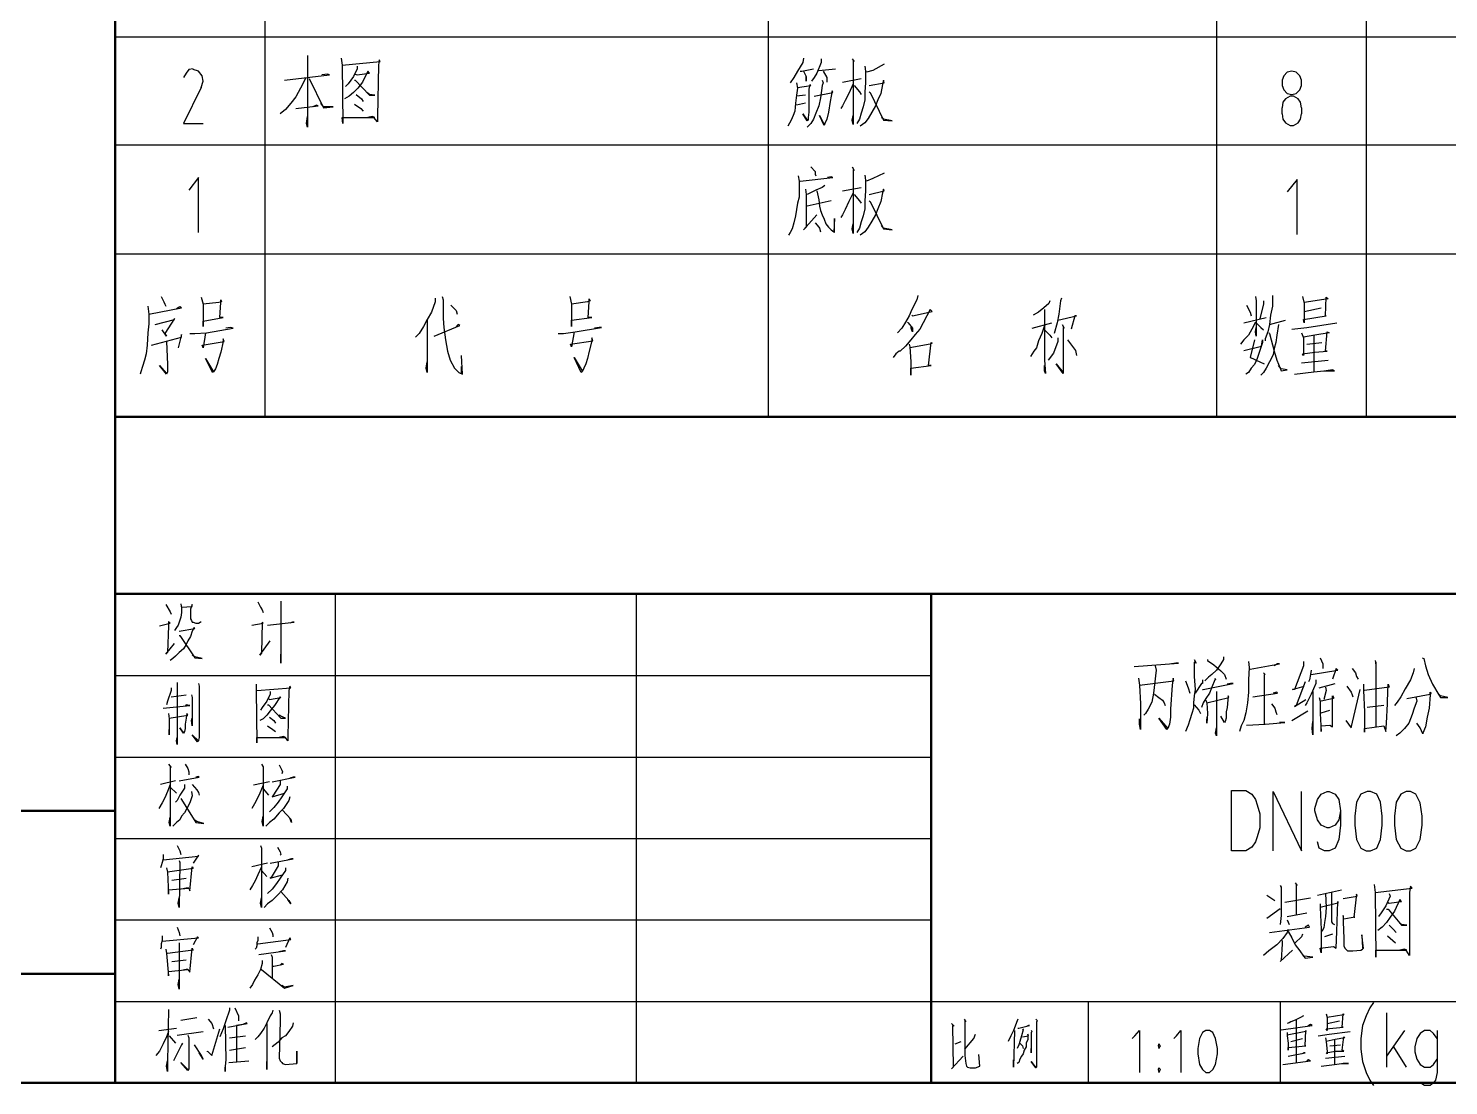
# Model space of a CAD drawing. Header units: millimetres. Extents: x -892 to 4698, y -3687 to 4524.
# Drawn here: x 2834 to 3879, y -3687 to -2909 of the extents above; entities that cross this region are included whole.
import ezdxf

# ---------------------------------------------------------------- set-up
doc = ezdxf.new("R2010")
doc.units = ezdxf.units.MM
doc.layers.add('1', color=7, linetype='Continuous')

msp = doc.modelspace()

# ---------------------------------------------------------------- linework, layer by layer
at = {"layer": '1', "color": 0, "lineweight": 50}
for points in [[(-891.6, -3685.1), (-891.6, 4523.8), (4698, 4523.8), (4698, -3685.1), (-891.6, -3685.1)], [(2898, -2835.3), (2898, -2915.4)], [(2898, -2915.4), (2898, -2994.9)], [(2898, -2994.9), (2898, -3075.1)], [(2898, -3195), (2898, -3075.1)], [(4698, -3195), (2898, -3195), (2898, -3685.1), (4698, -3685.1), (4698, -3195)], [(2898, -3325.3), (4698, -3325.3)], [(3498.3, -3325.3), (3498.3, -3685.1)], [(1098, -3685.1), (1098, -3485), (2898, -3485)], [(1098, -3604.9), (2898, -3604.9)]]:
    msp.add_lwpolyline(points, dxfattribs=at)
at = {"layer": '1', "color": 0, "lineweight": 25}
for points in [[(3008.2, -2835.3), (3008.2, -2915.4)], [(3378.3, -2835.3), (3378.3, -2915.4)], [(3708.1, -2835.3), (3708.1, -2915.4)], [(3818.2, -2835.3), (3818.2, -2915.4)], [(2898, -2915.4), (4698, -2915.4)], [(2898, -2915.4), (4698, -2915.4)], [(3008.2, -2915.4), (3008.2, -2994.9)], [(3378.3, -2915.4), (3378.3, -2994.9)], [(3708.1, -2915.4), (3708.1, -2994.9)], [(3818.2, -2915.4), (3818.2, -2994.9)], [(3039.5, -2929.1), (3039.5, -2963.6), (3039.5, -2981.9), (3038.8, -2979.3), (3039.5, -2974.1)], [(3064.2, -2931.1), (3064.9, -2936.3), (3065.5, -2979.3), (3064.9, -2974.7), (3089, -2974.7), (3087, -2974.1), (3083.8, -2974.7)], [(3064.9, -2936.3), (3092.9, -2933.7), (3092.2, -2932.4), (3091.6, -2936.3), (3090.9, -2974.1), (3090.9, -2978), (3088.3, -2974.7)], [(3404.4, -2931.1), (3403.8, -2934.3), (3399.8, -2940.8), (3397.2, -2945.4), (3394.6, -2949.3)], [(3417.4, -2931.7), (3417.4, -2934.3), (3414.2, -2942.1), (3412.2, -2945.4), (3410.3, -2948)], [(3440.2, -2931.7), (3441.6, -2933.7), (3440.9, -2933), (3440.9, -2979.9), (3440.2, -2976.7), (3440.9, -2973.4)], [(2955.4, -2938.9), (2952.1, -2939.5), (2950.2, -2942.1), (2948.2, -2945.4)], [(2961.2, -2952.6), (2962.6, -2948), (2961.9, -2944.1), (2959.3, -2940.8), (2955.4, -2939.5)], [(3022.5, -2947.4), (3055.7, -2943.4), (3054.4, -2942.8), (3049.9, -2943.4)], [(3074.6, -2942.8), (3075.9, -2943.4), (3085.1, -2942.1), (3083.8, -2940.8), (3079.9, -2948.7), (3076.6, -2953.2), (3073.3, -2956.5), (3070.1, -2959.1), (3066.8, -2961)], [(3075.9, -2936.9), (3075.9, -2938.9), (3073.3, -2944.7), (3069.4, -2950), (3067.5, -2951.9)], [(3401.8, -2940.8), (3403.1, -2940.8), (3411.6, -2938.9)], [(3404.4, -2940.8), (3406.4, -2944.7), (3406.4, -2948), (3406.4, -2944.7)], [(3415.5, -2940.2), (3427.9, -2938.9)], [(3418.7, -2940.8), (3421.4, -2945.4), (3421.4, -2946.7), (3421.4, -2948.7)], [(3449.4, -2936.9), (3450, -2940.8), (3450, -2949.3), (3449.4, -2955.8), (3449.4, -2961.7), (3448.1, -2966.9), (3446.8, -2971.5), (3445.5, -2976), (3443.5, -2979.3)], [(3463.7, -2935.6), (3455.2, -2940.2), (3450.7, -2941.5)], [(3763.5, -2940.8), (3760.2, -2941.5), (3757.6, -2944.1), (3756.3, -2947.4), (3756.3, -2951.3), (3757.6, -2954.5), (3760.2, -2957.1), (3763.5, -2957.8), (3766.8, -2957.1), (3769.4, -2954.5), (3770.7, -2951.3), (3770.7, -2947.4), (3769.4, -2944.1), (3766.8, -2941.5), (3763.5, -2940.8)], [(2961.2, -2952.6), (2948.2, -2979.3), (2962.6, -2979.3)], [(3038.1, -2946.1), (3034.2, -2953.2), (3031, -2959.7), (3027.1, -2964.3), (3023.2, -2968.9), (3019.3, -2972.1)], [(3040.8, -2946.1), (3051.2, -2967.6), (3058.4, -2966.9), (3051.2, -2966.9), (3049.2, -2964.3)], [(3074, -2947.4), (3074.6, -2947.4), (3085.1, -2958.4), (3089, -2958.4), (3085.1, -2957.8), (3083.1, -2956.5)], [(3399.2, -2949.3), (3399.8, -2953.2), (3399.2, -2958.4), (3398.5, -2964.3), (3397.9, -2970.2), (3396.6, -2973.4), (3395.3, -2976.7), (3392.7, -2981.2)], [(3399.8, -2952.6), (3409.6, -2951.3), (3409, -2950.6), (3408.3, -2953.9), (3408.3, -2970.8), (3407.7, -2974.7), (3407.7, -2976.7), (3407, -2977.3), (3403.8, -2972.1), (3407, -2976.7), (3403.8, -2972.1)], [(3418.1, -2947.4), (3418.7, -2949.3), (3418.1, -2951.3), (3416.8, -2960.4), (3415.5, -2966.3), (3413.5, -2971.5), (3411.6, -2976), (3409.6, -2979.3), (3407, -2981.9)], [(3412.2, -2959.1), (3425.9, -2956.5), (3425.3, -2955.2), (3424, -2963), (3422.7, -2970.8), (3421.4, -2976), (3420, -2979.3), (3419.4, -2980.6), (3416.1, -2973.4), (3419.4, -2979.9)], [(3440.9, -2950), (3437.6, -2957.1), (3435, -2962.3), (3433.1, -2966.3), (3431.8, -2968.2)], [(3433.1, -2948.7), (3446.8, -2946.1)], [(3441.6, -2951.3), (3445.5, -2955.8), (3446.8, -2957.8)], [(3452.6, -2951.3), (3463.7, -2949.3), (3463.1, -2947.4), (3462.4, -2950.6), (3461.1, -2957.1), (3459.1, -2961.7), (3457.2, -2966.3), (3454.6, -2970.8), (3452, -2975.4), (3449.4, -2978.6), (3446.1, -2981.2)], [(3452.6, -2955.8), (3453.3, -2956.5), (3463.1, -2976.7), (3469.6, -2977.3), (3463.1, -2976), (3461.8, -2974.7)], [(3031, -2968.2), (3047.3, -2966.3), (3046, -2965.6), (3043.4, -2966.9)], [(3074, -2965), (3078.6, -2968.2), (3080.5, -2970.2)], [(3075.3, -2957.8), (3079.2, -2961), (3080.5, -2963)], [(3405.7, -2958.4), (3399.2, -2959.1)], [(3405.7, -2964.3), (3399.2, -2965.6)], [(3770.7, -2967.6), (3770, -2963.6), (3768.1, -2961), (3764.8, -2959.1), (3762.2, -2959.1), (3758.9, -2961), (3757, -2963.6), (3756.3, -2967.6)], [(3756.3, -2972.1), (3756.3, -2967.6)], [(3756.3, -2972.1), (3757, -2976), (3758.9, -2978.6), (3762.2, -2980.6), (3764.8, -2980.6), (3768.1, -2978.6), (3770, -2976), (3770.7, -2972.1)], [(3770.7, -2967.6), (3770.7, -2972.1)], [(2898, -2994.9), (4698, -2994.9)], [(2898, -2994.9), (4698, -2994.9)], [(3008.2, -2994.9), (3008.2, -3075.1)], [(3378.3, -2994.9), (3378.3, -3075.1)], [(3708.1, -2994.9), (3708.1, -3075.1)], [(3818.2, -2994.9), (3818.2, -3075.1)], [(2959.3, -3059.4), (2959.3, -3019), (2952.1, -3028.2)], [(3400.5, -3017.7), (3401.1, -3021.6), (3401.1, -3027.5), (3401.1, -3033.4), (3399.8, -3037.9), (3399.2, -3042.5), (3398.5, -3047.1), (3397.2, -3052.3), (3395.9, -3056.8), (3394.6, -3059.4), (3393.3, -3061.4)], [(3401.8, -3021.6), (3425.9, -3019), (3424.6, -3018.4), (3422, -3019)], [(3409.6, -3011.2), (3412.9, -3014.5), (3412.9, -3016.4), (3413.5, -3017.7)], [(3440.2, -3011.2), (3441.6, -3013.8), (3440.9, -3013.2), (3440.9, -3060.1), (3440.2, -3056.8), (3440.9, -3052.9)], [(3449.4, -3017.1), (3450, -3021), (3450, -3028.8), (3449.4, -3036), (3449.4, -3041.9), (3448.1, -3047.1), (3446.8, -3051.6), (3445.5, -3056.2), (3443.5, -3059.4)], [(3463.7, -3015.8), (3455.2, -3019.7), (3450.7, -3021.6)], [(3405.7, -3027.5), (3406.4, -3031.4), (3406.4, -3032.1), (3406.4, -3055.5), (3404.4, -3057.5), (3414.2, -3046.4)], [(3420, -3024.9), (3418.1, -3026.2), (3413.5, -3028.2), (3407, -3031.4)], [(3414.2, -3028.8), (3415.5, -3035.3), (3416.1, -3039.9), (3416.8, -3043.2), (3418.1, -3046.4), (3419.4, -3049.7), (3420.7, -3052.9), (3422.7, -3055.5), (3424.6, -3057.5), (3426.6, -3058.8), (3427.2, -3059.4), (3427.2, -3049), (3426.6, -3058.8)], [(3433.1, -3028.8), (3446.8, -3026.2)], [(3452.6, -3031.4), (3463.7, -3028.8), (3463.1, -3027.5), (3462.4, -3030.1), (3461.1, -3036.6), (3459.1, -3041.9), (3457.2, -3046.4), (3454.6, -3051), (3452, -3055.5), (3449.4, -3058.8), (3446.1, -3061.4)], [(3767.4, -3060.8), (3767.4, -3020.3), (3760.2, -3029.5)], [(3424.6, -3036), (3407, -3039.9)], [(3440.9, -3030.1), (3437.6, -3036.6), (3435, -3042.5), (3433.1, -3046.4), (3431.8, -3048.4)], [(3441.6, -3031.4), (3445.5, -3036), (3446.8, -3037.9)], [(3452.6, -3036), (3453.3, -3036.6), (3463.1, -3056.8), (3469.6, -3057.5), (3463.1, -3056.2), (3461.8, -3054.2)], [(3412.9, -3052.3), (3415.5, -3055.5), (3416.1, -3056.2), (3416.8, -3058.8)], [(2898, -3075.1), (4698, -3075.1)], [(3008.2, -3075.1), (3008.2, -3195)], [(3378.3, -3075.1), (3378.3, -3195)], [(3708.1, -3075.1), (3708.1, -3195)], [(3818.2, -3075.1), (3818.2, -3195)], [(2931.9, -3106.4), (2933.9, -3110.3), (2934.5, -3112.2), (2935.2, -3113.5)], [(2961.2, -3107), (2962.6, -3112.2), (2962.6, -3128.5), (2962.6, -3124.6), (2977.5, -3122), (2974.9, -3122), (2975.6, -3110.9), (2975.6, -3109), (2976.2, -3110.3), (2974.3, -3110.9), (2962.6, -3112.2)], [(3133.3, -3107.7), (3133.3, -3110.3), (3130.7, -3118.1), (3127.4, -3123.3), (3124.8, -3128.5), (3121.6, -3133.7), (3119, -3136.3)], [(3138.5, -3106.4), (3139.2, -3109), (3139.2, -3122.7), (3139.8, -3129.2), (3141.1, -3138.3), (3142.4, -3146.8), (3144.4, -3153.3), (3147.6, -3159.2), (3150.9, -3162.4), (3153.5, -3163.7), (3152.8, -3150)], [(3145, -3112.9), (3148.9, -3116.8), (3149.6, -3119.4)], [(3232.4, -3106.4), (3233.7, -3112.2), (3233.7, -3128.5), (3233.7, -3124), (3248.6, -3122), (3246, -3122), (3246.7, -3110.3), (3246.7, -3108.3), (3247.3, -3109.6), (3245.4, -3110.3), (3233.7, -3112.2)], [(3488.5, -3105.7), (3487.8, -3109), (3483.9, -3116.1), (3482, -3120.7), (3479.4, -3125.3), (3476.7, -3129.8), (3473.5, -3133.1)], [(3585.6, -3109.6), (3584.9, -3111.6), (3581, -3114.8), (3577.1, -3118.1), (3573.2, -3120.1)], [(3594.1, -3107.7), (3593.4, -3109.6), (3592.1, -3119.4), (3590.8, -3125.9), (3588.8, -3133.7)], [(3730.3, -3112.9), (3732.9, -3118.1), (3733.5, -3120.7)], [(3736.8, -3106.4), (3737.4, -3109.6), (3737.4, -3135.7), (3736.8, -3132.4), (3737.4, -3129.2)], [(3742.6, -3109.6), (3742.6, -3112.2), (3740, -3122.7)], [(3749.2, -3105.7), (3749.2, -3108.3), (3749.2, -3113.5), (3747.9, -3120.1), (3747.2, -3127.2), (3745.9, -3132.4), (3743.9, -3137.7), (3743.9, -3139)], [(3771.3, -3106.4), (3772.6, -3111.6), (3772.6, -3125.9), (3772, -3123.3), (3788.9, -3120.7), (3788.3, -3120.7), (3788.9, -3107), (3790.2, -3108.3), (3772.6, -3110.9)], [(2922.1, -3113.5), (2922.8, -3119.4), (2922.8, -3125.9), (2922.8, -3126.6), (2922.1, -3133.1), (2921.5, -3142.2), (2920.8, -3148.7), (2919.5, -3153.3), (2918.2, -3157.9), (2916.9, -3161.8), (2916.3, -3163.7)], [(2922.8, -3119.4), (2946.9, -3114.8), (2945.6, -3114.2), (2943, -3115.5)], [(2927.4, -3127.2), (2941.7, -3123.3), (2941.7, -3122.7), (2934.5, -3133.7), (2935.8, -3135.7), (2932.6, -3131.1)], [(3483.9, -3120.1), (3484.6, -3120.7), (3498.9, -3117.4), (3497.6, -3116.1), (3495, -3120.7), (3492.4, -3125.9), (3489.8, -3130.5), (3486.5, -3134.4), (3483.3, -3138.3), (3479.4, -3142.9), (3475.4, -3146.8), (3474.8, -3146.8), (3472.2, -3148.7), (3470.2, -3151.3)], [(3581.7, -3116.1), (3581.7, -3153.3), (3582.3, -3163.1), (3581.7, -3161.1), (3581.7, -3157.2)], [(3591.4, -3124), (3605.1, -3120.7), (3603.8, -3120.7), (3601.2, -3130.5)], [(3728.3, -3125.9), (3744.6, -3122)], [(3772.6, -3117.4), (3785, -3114.8)], [(2952.8, -3133.7), (2956.7, -3133.7), (2965.2, -3133.1), (2984.7, -3129.8), (2982.8, -3129.2), (2979.5, -3129.8)], [(2964.5, -3133.1), (2962.6, -3144.2), (2961.9, -3142.2), (2978.2, -3139.6), (2977.5, -3137.7), (2977.5, -3139.6), (2975.6, -3147.4), (2974.3, -3152), (2973, -3156.6), (2971.7, -3159.8), (2970.4, -3161.8), (2969.7, -3162.4), (2964.5, -3152), (2970.4, -3161.8)], [(3127.4, -3124), (3127.4, -3162.4), (3126.8, -3159.2), (3127.4, -3154.6)], [(3132.6, -3135.7), (3151.5, -3127.9), (3150.2, -3127.2), (3148.3, -3129.2)], [(3223.9, -3133.7), (3227.8, -3133.7), (3236.3, -3132.4), (3255.8, -3129.2), (3253.9, -3129.2), (3250.6, -3129.8)], [(3235.6, -3132.4), (3233.7, -3143.5), (3233, -3141.6), (3249.3, -3139), (3248.6, -3137), (3248.6, -3139), (3246.7, -3146.8), (3245.4, -3152), (3244.1, -3155.9), (3242.8, -3159.2), (3241.5, -3161.8), (3240.8, -3162.4), (3235.6, -3151.3), (3241.5, -3161.1)], [(3480.7, -3125.3), (3481.3, -3125.9), (3484.6, -3129.8), (3484.6, -3132.4), (3483.3, -3129.2)], [(3581.7, -3127.9), (3579.7, -3133.7), (3577.1, -3139), (3575.8, -3144.2), (3573.8, -3146.8), (3571.2, -3150.7)], [(3572.5, -3129.8), (3586.9, -3125.9)], [(3581.7, -3131.1), (3585.6, -3135), (3586.9, -3137)], [(3594.7, -3127.2), (3596, -3129.8), (3595.4, -3129.2), (3595.4, -3153.9), (3595.4, -3159.8), (3595.4, -3163.1), (3590.1, -3155.9), (3595.4, -3162.4)], [(3736.8, -3125.3), (3734.2, -3130.5), (3731.6, -3135), (3728.3, -3138.3), (3725.7, -3141.6)], [(3737.4, -3125.9), (3740.7, -3129.2), (3742.6, -3131.1)], [(3753.7, -3127.2), (3752.4, -3135), (3751.8, -3140.3), (3750.5, -3144.8), (3749.8, -3149.4), (3747.2, -3154.6), (3744.6, -3159.2), (3742.6, -3162.4), (3740.7, -3164.4)], [(3746.5, -3133.1), (3747.2, -3133.7), (3750.5, -3146.8), (3752.4, -3153.3), (3755, -3159.2), (3755.7, -3161.1), (3760.2, -3160.5), (3755.7, -3159.8), (3753.7, -3157.2)], [(3747.2, -3127.2), (3758.9, -3124)], [(3763.5, -3130.5), (3774.6, -3129.2), (3796.7, -3125.9)], [(3770.7, -3133.1), (3772, -3137), (3772, -3148.1), (3772, -3150), (3771.3, -3148.7), (3780.4, -3147.4), (3789.6, -3146.8), (3788.3, -3146.8), (3789.6, -3132.4), (3790.9, -3133.1), (3780.4, -3135), (3772, -3136.3)], [(2924.8, -3142.2), (2946.9, -3136.3), (2946.9, -3134.4), (2944.3, -3144.2)], [(2935.8, -3139.6), (2936.5, -3156.6), (2936.5, -3161.8), (2935.8, -3163.7), (2930.6, -3157.2), (2935.8, -3163.1)], [(3482, -3141.6), (3482.6, -3143.5), (3483.3, -3154.6), (3483.3, -3155.9), (3483.3, -3164.4), (3483.3, -3161.1), (3483.3, -3159.2), (3498.3, -3157.2), (3496.3, -3157.2), (3498.3, -3140.3), (3498.9, -3140.9), (3497.6, -3141.6), (3482.6, -3144.2)], [(3591.4, -3137), (3591.4, -3139.6), (3588.2, -3148.1), (3584.3, -3153.3)], [(3598.6, -3138.3), (3604.5, -3146.1), (3605.1, -3150)], [(3728.3, -3146.1), (3741.3, -3142.9), (3742, -3138.3), (3742, -3140.3), (3740, -3146.1), (3738.1, -3152), (3736.1, -3156.6), (3733.5, -3159.2), (3731.6, -3162.4), (3729.6, -3163.7)], [(3736.1, -3138.3), (3732.9, -3151.3), (3734.8, -3152), (3737.4, -3153.3), (3740, -3154.6), (3743.3, -3155.9)], [(3774.6, -3141.6), (3785.7, -3140.3)], [(3779.8, -3135), (3779.8, -3161.8)], [(3770.7, -3155.2), (3790.2, -3153.3)], [(3152.8, -3163.1), (3152.8, -3157.9)], [(3765.4, -3163.7), (3779.8, -3161.8), (3787, -3161.1), (3794.8, -3161.1), (3793.5, -3160.5), (3788.9, -3161.1)], [(2946.3, -3332.5), (2946.9, -3335.8), (2946.9, -3339), (2946.3, -3342.3), (2945, -3346.2), (2944.3, -3348.2), (2943, -3350.1), (2941.7, -3352.1)], [(3003, -3331.2), (3004.9, -3335.1), (3006.2, -3337.1), (3006.9, -3339)], [(3019.9, -3330.6), (3019.9, -3333.2), (3019.9, -3376.2), (3019.9, -3373.6), (3019.9, -3369.7)], [(3059.7, -3325.3), (3059.7, -3685.1)], [(3281.2, -3325.3), (3281.2, -3685.1)], [(2935.2, -3333.2), (2938.4, -3338.4), (2939.1, -3340.3)], [(2946.9, -3335.1), (2954.7, -3334.5), (2954.7, -3333.2), (2953.4, -3336.4), (2953.4, -3339), (2953.4, -3341), (2953.4, -3343.6), (2954.1, -3344.9), (2954.7, -3346.2), (2955.4, -3346.2), (2957.3, -3346.8), (2959.3, -3346.8), (2960.6, -3346.2), (2961.2, -3345.5)], [(2930.6, -3348.8), (2938.4, -3346.8), (2937.1, -3345.5), (2937.1, -3348.8), (2936.5, -3368.4), (2935.2, -3369.7), (2941.7, -3361.8)], [(2945, -3352.7), (2956.7, -3350.8), (2956, -3350.1), (2954.7, -3352.7), (2953.4, -3356.6), (2951.5, -3359.9), (2950.2, -3362.5), (2948.2, -3365.7), (2945, -3368.4), (2942.3, -3371), (2940.4, -3372.9), (2938.4, -3374.2)], [(2998.4, -3348.2), (3006.9, -3346.8), (3006.2, -3346.2), (3005.6, -3369), (3004.3, -3370.3), (3012.1, -3359.9)], [(3010.1, -3348.2), (3029.7, -3346.2), (3028.4, -3346.2), (3026.4, -3346.8)], [(2945, -3356), (2945.6, -3356), (2956.7, -3372.3), (2961.9, -3372.9), (2956.7, -3371.6), (2954.7, -3370.3)], [(3691.8, -3373.6), (3693.1, -3376.2), (3691.8, -3375.5), (3691.8, -3386), (3692.5, -3395.7), (3691.8, -3400.3), (3691.2, -3405.5), (3691.2, -3409.4), (3689.9, -3413.3), (3688.5, -3417.9), (3687.2, -3421.8), (3685.3, -3426.4)], [(3713.3, -3371.6), (3713.3, -3373.6), (3711.4, -3376.8), (3708.1, -3381.4), (3704.8, -3384.6), (3702.2, -3386.6), (3699.6, -3389.2)], [(3701.6, -3373.6), (3701.6, -3374.2), (3706.1, -3377.5), (3711.4, -3382), (3714, -3384.6), (3715.3, -3387.9)], [(3784.3, -3372.3), (3786.3, -3376.8), (3786.3, -3380.1)], [(3824.8, -3374.2), (3825.4, -3376.8), (3825.4, -3375.5), (3825.4, -3423.1)], [(3859.3, -3372.3), (3860.6, -3372.9), (3861.9, -3378.1), (3863.9, -3384.6), (3867.1, -3391.8), (3871.7, -3399.6), (3873, -3401.6), (3878.2, -3401.6), (3873, -3400.3), (3871, -3398.3)], [(3647.5, -3378.8), (3680.1, -3376.2), (3678.1, -3376.2), (3674.9, -3376.8)], [(3663.1, -3378.1), (3663.8, -3381.4), (3661.8, -3398.3), (3660.5, -3404.9), (3657.9, -3410.1), (3656, -3413.3), (3654.7, -3414.6)], [(3731.6, -3374.9), (3732.2, -3379.4), (3731.6, -3388.6), (3731.6, -3397.7), (3730.9, -3405.5), (3729.6, -3412.7), (3728.3, -3418.5), (3726.3, -3422.4), (3725, -3426.4)], [(3732.9, -3380.7), (3754.4, -3376.8), (3753.1, -3376.8), (3750.5, -3378.1)], [(3742.6, -3383.3), (3743.9, -3384.6), (3743.3, -3384.6), (3743.3, -3421.1)], [(3772, -3374.9), (3772, -3378.1), (3765.4, -3395.7), (3764.1, -3395.7), (3772.6, -3393.1)], [(3777.8, -3381.4), (3777.2, -3384.6), (3776.5, -3388.6), (3775.9, -3389.9)], [(3777.8, -3384.6), (3797.4, -3381.4), (3796.1, -3380.1), (3793.5, -3387.9)], [(3807.8, -3380.1), (3810.4, -3383.3), (3811.1, -3386), (3812.4, -3387.9)], [(3853.4, -3380.1), (3852.8, -3383.3), (3850.8, -3388.6), (3846.9, -3395.1), (3843.7, -3400.9), (3841, -3404.9), (3839.1, -3407.5)], [(2898, -3385.3), (3498.3, -3385.3)], [(2939.1, -3394.4), (2939.1, -3396.4), (2936.5, -3404.2), (2935.8, -3406.8)], [(2943.7, -3390.5), (2943.7, -3392.5), (2943.7, -3436.1), (2943, -3433.5), (2943.7, -3430.9)], [(2959.3, -3391.2), (2959.9, -3393.1), (2959.9, -3429), (2959.9, -3430.9), (2959.3, -3432.9), (2959.3, -3433.5), (2958.6, -3434.2), (2954.7, -3429), (2959.3, -3433.5)], [(3001.7, -3391.8), (3001.7, -3396.4), (3002.3, -3434.8), (3002.3, -3430.9), (3023.2, -3430.9), (3021.9, -3430.3), (3018.6, -3430.9)], [(3002.3, -3396.4), (3027.1, -3394.4), (3026.4, -3393.1), (3025.8, -3396.4), (3025.1, -3430.3), (3025.1, -3433.5), (3023.2, -3430.9)], [(3650.7, -3387.3), (3651.4, -3392.5), (3652.1, -3406.2), (3652.1, -3414.6), (3652.1, -3425.1), (3651.4, -3421.1), (3651.4, -3417.2)], [(3651.4, -3392.5), (3676.8, -3389.2), (3676.2, -3387.3), (3675.5, -3392.5), (3674.2, -3410.1), (3674.2, -3415.9), (3673.6, -3421.1), (3672.3, -3424.4), (3671.6, -3425.1), (3665.7, -3416.6), (3672.3, -3424.4)], [(3685.3, -3389.2), (3687.2, -3394.4), (3688.5, -3398.3)], [(3697.7, -3388.6), (3697.7, -3391.2), (3697, -3391.2), (3692.5, -3398.3)], [(3706.8, -3387.3), (3707.4, -3388.6), (3706.8, -3388.6), (3704.8, -3393.8), (3702.9, -3398.3), (3700.3, -3402.2), (3698.3, -3405.5), (3697, -3408.8)], [(3697.7, -3395.7), (3698.3, -3395.7), (3720.5, -3391.2), (3718.5, -3391.2), (3715.9, -3391.8)], [(3773.3, -3389.9), (3766.8, -3407.5), (3765.4, -3408.1), (3773.9, -3402.9)], [(3781.1, -3388.6), (3781.1, -3391.2), (3777.8, -3399), (3774.6, -3405.5), (3773.3, -3407.5)], [(3783.7, -3394.4), (3795.4, -3391.2)], [(3788.3, -3393.8), (3788.9, -3396.4), (3787, -3402.9)], [(3803.9, -3393.1), (3807.2, -3397.7), (3807.8, -3399.6), (3808.5, -3400.9)], [(3816.3, -3391.8), (3816.3, -3396.4), (3816.9, -3412), (3816.9, -3422.4), (3816.9, -3427), (3816.9, -3424.4), (3831.3, -3422.4), (3832.6, -3426.4), (3833.2, -3420.5), (3833.9, -3406.2), (3833.9, -3404.2), (3834.5, -3391.8), (3835.2, -3393.8), (3816.9, -3396.4)], [(2939.1, -3400.9), (2950.2, -3399.6)], [(2954.1, -3399.6), (2954.7, -3401.6), (2954.7, -3422.4), (2954.1, -3418.5), (2954.7, -3416.6)], [(3010.8, -3402.2), (3011.4, -3402.9), (3019.9, -3401.6), (3019.3, -3400.9), (3015.3, -3407.5), (3012.1, -3411.4), (3009.5, -3414.6), (3006.9, -3417.2), (3004.3, -3418.5)], [(3012.1, -3397), (3012.1, -3399), (3009.5, -3404.2), (3006.2, -3408.8), (3004.9, -3410.7)], [(3662.5, -3399), (3665.7, -3401.6), (3668.3, -3403.5), (3669.6, -3405.5), (3670.3, -3407.5)], [(3700.3, -3403.5), (3700.9, -3405.5), (3701.6, -3413.3), (3700.9, -3420.5), (3700.9, -3417.9), (3701.6, -3415.3)], [(3700.9, -3405.5), (3717.2, -3401.6), (3716.6, -3400.3), (3715.9, -3408.8), (3715.3, -3412), (3715.3, -3416.6), (3714.6, -3419.2), (3714, -3419.8), (3711.4, -3415.3)], [(3708.1, -3397), (3708.1, -3429.6), (3707.4, -3427.7), (3708.1, -3423.7)], [(3734.8, -3400.9), (3753.1, -3398.3), (3752.4, -3397.7), (3749.8, -3398.3)], [(3779.1, -3397), (3779.1, -3429), (3778.5, -3424.4), (3779.1, -3419.2)], [(3783.7, -3401.6), (3784.3, -3404.2), (3784.3, -3413.3), (3785, -3426.4), (3785, -3422.4), (3791.5, -3421.8), (3793.5, -3423.1), (3793.5, -3400.3), (3794.1, -3401.6), (3794.1, -3402.2), (3785, -3404.2)], [(3803.2, -3418.5), (3807.2, -3423.7), (3813.7, -3395.7)], [(3854.7, -3400.9), (3855.4, -3404.2), (3853.4, -3409.4), (3852.1, -3414), (3849.5, -3420.5), (3846.3, -3424.4), (3843, -3427.7), (3840.4, -3429.6)], [(3848.2, -3402.2), (3865.2, -3399), (3865.2, -3397.7), (3865.8, -3398.3), (3865.2, -3399.6), (3864.5, -3409.4), (3863.2, -3415.9), (3861.9, -3423.1), (3859.9, -3427.7), (3859.9, -3428.3), (3858, -3423.7), (3855.4, -3420.5)], [(2933.2, -3409.4), (2952.8, -3407.5), (2952.1, -3407.5), (2950.8, -3406.8), (2949.5, -3407.5)], [(2937.1, -3413.3), (2937.8, -3417.2), (2937.8, -3417.9), (2937.8, -3429), (2937.8, -3427), (2937.8, -3425.1)], [(2937.8, -3416.6), (2951.5, -3414.6), (2950.8, -3413.3), (2950.2, -3416.6), (2949.5, -3421.1), (2949.5, -3424.4), (2948.9, -3426.4), (2948.2, -3427.7), (2945.6, -3423.7), (2948.2, -3427.7)], [(3010.1, -3406.8), (3010.8, -3406.8), (3019.9, -3416.6), (3023.2, -3416.6), (3019.9, -3415.3), (3018.6, -3414.6)], [(3011.4, -3415.9), (3014.7, -3418.5), (3016, -3420.5)], [(3691.8, -3406.8), (3695.1, -3410.7), (3696.4, -3413.3)], [(3748.5, -3406.2), (3751.1, -3409.4), (3751.8, -3412), (3752.4, -3414)], [(3763.5, -3418.5), (3775.2, -3411.4)], [(3785, -3412.7), (3791.5, -3410.7)], [(3831.3, -3407.5), (3818.9, -3408.8)], [(3010.1, -3422.4), (3014, -3425.1), (3016, -3426.4)], [(3730.3, -3421.8), (3743.9, -3421.1), (3758.3, -3419.8), (3757, -3419.8), (3754.4, -3419.8)], [(2898, -3445.3), (3498.3, -3445.3)], [(2937.1, -3450.5), (2939.1, -3453.1), (2938.4, -3452.4), (2938.4, -3496.1), (2937.8, -3493.5), (2938.4, -3489.6)], [(2949.5, -3450.5), (2951.5, -3453.7), (2952.1, -3456.3), (2952.1, -3458.3)], [(3005.6, -3450.5), (3006.9, -3452.4), (3006.9, -3496.1), (3006.2, -3492.8), (3006.9, -3488.9)], [(3018.6, -3451.1), (3020.6, -3455), (3021.2, -3456.3), (3020.6, -3457.6)], [(2938.4, -3465.5), (2936.5, -3470.7), (2934.5, -3475.2), (2932.6, -3479.1), (2930, -3483.1)], [(2942.3, -3462.9), (2931.3, -3465.5)], [(2938.4, -3467.4), (2943, -3472)], [(2948.9, -3465.5), (2948.9, -3468.1), (2945.6, -3473.3), (2943.7, -3477.2), (2942.3, -3478.5)], [(2945, -3462.9), (2959.9, -3460.2), (2959.3, -3459.6), (2957.3, -3460.2)], [(2954.7, -3465.5), (2958, -3469.4), (2959.3, -3471.3), (2959.9, -3473.3)], [(3006.9, -3466.1), (3004.3, -3472), (3002.3, -3476.5), (3000.4, -3479.8), (2998.4, -3483.1)], [(3011.4, -3463.5), (2999.7, -3466.1)], [(3024.5, -3466.8), (3024.5, -3468.7), (3020.6, -3474.6), (3017.9, -3478.5), (3014.7, -3482.4), (3011.4, -3485.7)], [(3013.4, -3463.5), (3030.3, -3460.2), (3029, -3460.2), (3026.4, -3460.9)], [(3019.3, -3462.9), (3019.3, -3465.5), (3014, -3473.9), (3013.4, -3474.6), (3022.5, -3472)], [(2954.1, -3470.7), (2954.7, -3473.9), (2952.8, -3479.1), (2950.8, -3483.1), (2948.9, -3486.3), (2946.9, -3488.9), (2945.6, -3491.5), (2943, -3493.5), (2940.4, -3496.1)], [(2946.3, -3475.9), (2946.9, -3476.5), (2957.3, -3493.5), (2963.2, -3494.1), (2958, -3492.8), (2956, -3491.5)], [(3006.9, -3468.7), (3010.8, -3473.3)], [(3026.4, -3474.6), (3025.8, -3477.2), (3021.9, -3483.1), (3018.6, -3486.3), (3014.7, -3490.9), (3011.4, -3493.5), (3008.8, -3496.1)], [(3719.2, -3514.3), (3719.2, -3470), (3729.6, -3470), (3734.2, -3472.6), (3736.8, -3476.5), (3738.1, -3480.4), (3740, -3487), (3740, -3497.4), (3738.1, -3503.9), (3736.8, -3507.8), (3734.2, -3511.7), (3729.6, -3514.3), (3719.2, -3514.3)], [(3749.8, -3514.3), (3749.8, -3470.7), (3770.7, -3514.3), (3770.7, -3470.7)], [(3799.3, -3485), (3798, -3491.5), (3795.4, -3495.4), (3790.9, -3497.4), (3789.6, -3497.4), (3785, -3495.4), (3782.4, -3491.5), (3780.4, -3485), (3780.4, -3483.1), (3782.4, -3476.5), (3785, -3472.6), (3789.6, -3470.7), (3790.9, -3470.7), (3795.4, -3472.6), (3798, -3476.5), (3799.3, -3485), (3799.3, -3495.4), (3798, -3505.9), (3795.4, -3512.4), (3790.9, -3514.3), (3787.6, -3514.3), (3783.7, -3512.4), (3782.4, -3507.8)], [(3818.9, -3470.7), (3814.3, -3472.6), (3811.1, -3478.5), (3809.8, -3488.9), (3809.8, -3495.4), (3811.1, -3505.9), (3814.3, -3512.4), (3818.2, -3514.3), (3821.5, -3514.3), (3826.1, -3512.4), (3828.7, -3505.9), (3830, -3495.4), (3830, -3488.9), (3828.7, -3478.5), (3826.1, -3472.6), (3821.5, -3470.7), (3818.9, -3470.7)], [(3847.6, -3470.7), (3843.7, -3472.6), (3840.4, -3478.5), (3839.1, -3488.9), (3839.1, -3495.4), (3840.4, -3505.9), (3843.7, -3512.4), (3847.6, -3514.3), (3850.8, -3514.3), (3854.7, -3512.4), (3858, -3505.9), (3859.3, -3495.4), (3859.3, -3488.9), (3858, -3479.1), (3854.7, -3472.6), (3850.8, -3470.7), (3847.6, -3470.7)], [(3021.2, -3484.4), (3027.1, -3490.9), (3027.7, -3493.5), (3026.4, -3490.2)], [(2898, -3505.2), (3498.3, -3505.2)], [(2933.2, -3516.9), (2933.2, -3520.2), (2932.6, -3522.8), (2931.9, -3525.4), (2931.3, -3526.7)], [(2933.2, -3520.9), (2959.3, -3518.2), (2959.3, -3517.6), (2955.4, -3523.5)], [(2943.7, -3510.4), (2945.6, -3514.3), (2946.3, -3516.9)], [(3004.9, -3510.4), (3005.6, -3512.4), (3005.6, -3556), (3004.9, -3552.8), (3005.6, -3548.9)], [(3012.1, -3523.5), (3029, -3520.2), (3027.7, -3520.2), (3025.1, -3520.9)], [(3017.3, -3511.7), (3019.3, -3515), (3019.9, -3516.9), (3019.3, -3517.6)], [(2935.8, -3526.7), (2936.5, -3530), (2937.1, -3546.3), (2937.1, -3543), (2952.1, -3541.7), (2950.2, -3541.7), (2946.9, -3542.4)], [(2952.1, -3541.7), (2952.8, -3543.7), (2954.7, -3526.1), (2955.4, -3527.4), (2936.5, -3530)], [(2945, -3521.5), (2945.6, -3522.8), (2945, -3556), (2944.3, -3552.8), (2945, -3548.9)], [(3005.6, -3526.1), (3003, -3531.9), (3001, -3536.5), (2999, -3539.8), (2997.1, -3543)], [(3010.1, -3523.5), (2998.4, -3526.1)], [(3005.6, -3528.7), (3009.5, -3533.2)], [(3023.2, -3526.7), (3023.2, -3528.7), (3019.3, -3534.5), (3016.6, -3538.4), (3013.4, -3542.4), (3010.1, -3545.6)], [(3017.9, -3522.8), (3017.9, -3525.4), (3012.7, -3533.9), (3012.1, -3534.5), (3021.2, -3531.9)], [(2939.7, -3535.8), (2950.2, -3534.5)], [(3025.1, -3534.5), (3024.5, -3537.1), (3021.2, -3543), (3017.3, -3546.9), (3013.4, -3550.8), (3010.1, -3553.4), (3007.5, -3556)], [(3755, -3539.8), (3755.7, -3541.1), (3755.7, -3561.9), (3755, -3568.4)], [(3766.1, -3537.8), (3767.4, -3539.8), (3766.8, -3539.1), (3766.8, -3561.3)], [(3824.1, -3539.1), (3824.8, -3545), (3825.4, -3592.5), (3825.4, -3587.3), (3848.2, -3587.3), (3846.3, -3586.7), (3843, -3587.3)], [(3824.8, -3545), (3852.1, -3541.7), (3850.8, -3540.4), (3850.2, -3545), (3850.2, -3586.7), (3850.2, -3591.2), (3847.6, -3587.3)], [(3019.9, -3544.3), (3025.8, -3550.8), (3027.1, -3553.4), (3025.1, -3550.2)], [(3745.2, -3546.9), (3751.1, -3550.8)], [(3758.3, -3552.1), (3777.2, -3548.9)], [(3782.4, -3546.9), (3800, -3543)], [(3784.3, -3553.4), (3784.3, -3556), (3785, -3572.3), (3785, -3576.9), (3785, -3589.3), (3784.3, -3586), (3794.1, -3584.7), (3796.1, -3586), (3796.7, -3573.6), (3797.4, -3551.5), (3797.4, -3552.8), (3784.3, -3556)], [(3788.3, -3545.6), (3788.9, -3556), (3788.3, -3562.6), (3787.6, -3567.1), (3787, -3571), (3785.7, -3573.6)], [(3792.8, -3545), (3792.8, -3566.5), (3793.5, -3567.8), (3794.8, -3568.4)], [(3801.3, -3549.5), (3811.7, -3547.6), (3811.1, -3546.3), (3809.1, -3563.2), (3809.8, -3563.2), (3801.9, -3564.5), (3801.3, -3561.9), (3801.3, -3566.5), (3801.9, -3578.9), (3801.9, -3582.1), (3801.9, -3584.1), (3802.6, -3586), (3803.2, -3586.7), (3804.6, -3588), (3806.5, -3588), (3808.5, -3588), (3814.3, -3587.3), (3815.6, -3586.7), (3816.3, -3586), (3815, -3576.2), (3815.6, -3586)], [(3833.9, -3552.1), (3835.2, -3552.8), (3844.3, -3551.5), (3843, -3550.2), (3839.1, -3558.7), (3835.8, -3563.2), (3833.2, -3567.1), (3830, -3570.4), (3826.7, -3573)], [(3835.2, -3545.6), (3835.8, -3547.6), (3832.6, -3554.7), (3829.3, -3560), (3827.4, -3562.6)], [(3745.2, -3563.9), (3755, -3556.7)], [(3760.2, -3562.6), (3774.6, -3560)], [(3833.2, -3557.3), (3834.5, -3557.3), (3844.3, -3569.1), (3848.2, -3569.1), (3844.3, -3568.4), (3843, -3567.8)], [(2898, -3565.2), (3498.3, -3565.2)], [(2943.7, -3570.4), (2945, -3574.3), (2945.6, -3576.9)], [(3011.4, -3571), (3013.4, -3574.3), (3014, -3576.2), (3014, -3577.6)], [(3760.9, -3572.3), (3760.2, -3574.3), (3757, -3578.9), (3752.4, -3583.4), (3746.5, -3588), (3742.6, -3591.2)], [(3747.2, -3574.3), (3776.5, -3570.4), (3775.9, -3569.1), (3773.3, -3570.4)], [(3760.2, -3565.2), (3761.5, -3568.4)], [(3835.2, -3569.1), (3838.4, -3572.3), (3840.4, -3574.3)], [(2932.6, -3576.9), (2932.6, -3580.2), (2931.9, -3582.8), (2931.9, -3585.4), (2931.3, -3586.7)], [(2932.6, -3580.8), (2959.3, -3578.2), (2958.6, -3577.6), (2955.4, -3583.4)], [(2945, -3582.1), (2945, -3582.8), (2945, -3616), (2944.3, -3612.7), (2945, -3608.8)], [(3003, -3577.6), (3003, -3580.2), (3002.3, -3582.1), (3002.3, -3584.1), (3001.7, -3586), (3001, -3586.7)], [(3003, -3582.8), (3027.1, -3579.5), (3026.4, -3578.2), (3023.2, -3585.4)], [(3756.3, -3580.2), (3756.3, -3582.8), (3755.7, -3595.1), (3755, -3595.8), (3764.1, -3587.3)], [(3760.9, -3573.6), (3763.5, -3578.2), (3766.1, -3583.4), (3769.4, -3588), (3772, -3591.9), (3773.3, -3593.2), (3779.1, -3592.5), (3772.6, -3591.9), (3771.3, -3590.6)], [(3771.3, -3575.6), (3770.7, -3577.6), (3766.1, -3582.1)], [(3793.5, -3575.6), (3787.6, -3577.6)], [(3833.9, -3576.9), (3837.8, -3580.2), (3839.7, -3582.1)], [(2935.2, -3586.7), (2935.8, -3589.9), (2937.1, -3606.2), (2937.1, -3603), (2951.5, -3601.7), (2950.2, -3601.7), (2946.9, -3602.3)], [(2951.5, -3601.7), (2952.8, -3603.6), (2954.7, -3586), (2955.4, -3587.3), (2936.5, -3589.9)], [(3003.6, -3590.6), (3023.2, -3588), (3021.9, -3588), (3018.6, -3588.6)], [(3012.7, -3590.6), (3013.4, -3592.5), (3013.4, -3608.2)], [(2939.7, -3595.8), (2950.2, -3594.5)], [(3006.2, -3595.1), (3006.2, -3597.1), (3004.9, -3601.7), (3003, -3605.6), (3000.4, -3609.5), (2999, -3612.7), (2997.1, -3615.3)], [(3004.9, -3601.7), (3005.6, -3601.7), (3022.5, -3615.3), (3029, -3613.4), (3022.5, -3614.7), (3020.6, -3613.4)], [(3014, -3599.1), (3014.7, -3599.1), (3021.9, -3597.8), (3020.6, -3597.1), (3019.3, -3598.4)], [(2898, -3625.1), (4698, -3625.1)], [(2937.1, -3631), (2936.5, -3669.4), (2936.5, -3676.6), (2935.8, -3672.7), (2936.5, -3668.8)], [(2982.1, -3629.7), (2982.1, -3631.6), (2979.5, -3639.5), (2977.5, -3645.3), (2974.9, -3651.2)], [(2986, -3629.7), (2988.6, -3635.6), (2988.6, -3637.5), (2988.6, -3639.5)], [(3014, -3631.6), (3013.4, -3633.6), (3012.1, -3635.6), (3009.5, -3640.8), (3007.5, -3644.7), (3004.9, -3648.6), (3003, -3651.2), (3001, -3653.1)], [(3018.6, -3631.6), (3019.3, -3634.2), (3019.3, -3638.2), (3019.3, -3639.5), (3018.6, -3666.8), (3019.3, -3668.8), (3019.9, -3669.4), (3020.6, -3670.1), (3021.2, -3670.7), (3023.2, -3671.4), (3031.6, -3670.7), (3031.6, -3661.6), (3031.6, -3670.7)], [(3613.6, -3625.1), (3613.6, -3685.1)], [(3755, -3625.1), (3755, -3685.1)], [(3788.9, -3634.2), (3789.6, -3636.9), (3789.6, -3646.6), (3788.9, -3645.3), (3801.3, -3644), (3800.6, -3644), (3801.3, -3634.2), (3801.9, -3634.9), (3789.6, -3636.9)], [(3823.5, -3625.8), (3820.8, -3629.7), (3818.2, -3635.6), (3815.6, -3642.7), (3814.3, -3652.5), (3814.3, -3660.3), (3815.6, -3669.4), (3818.2, -3677.3), (3820.8, -3683.1), (3823.5, -3687)], [(3833.2, -3633.6), (3833.2, -3673.4)], [(2930, -3646.6), (2943, -3644.7)], [(2946.3, -3638.8), (2958, -3636.9)], [(2965.8, -3662.3), (2965.8, -3661.6), (2969.1, -3664.9), (2974.9, -3645.3)], [(2966.5, -3638.2), (2969.1, -3641.4), (2970.4, -3645.3)], [(2978.8, -3642.7), (2979.5, -3668.1), (2978.8, -3672.7), (2978.8, -3676.6), (2978.8, -3673.4)], [(2980.8, -3644), (2995.1, -3641.4), (2994.5, -3640.8), (2991.9, -3642.1), (2987.3, -3642.7), (2987.3, -3669.4)], [(3009.5, -3641.4), (3009.5, -3675.3), (3009.5, -3672.7), (3009.5, -3669.4)], [(3029, -3640.8), (3028.4, -3643.4), (3025.8, -3647.3), (3023.2, -3650.5), (3020.6, -3651.8), (3017.9, -3655.1), (3013.4, -3658.4)], [(3513.2, -3641.4), (3515.2, -3643.4), (3513.9, -3642.7), (3514.5, -3673.4), (3513.2, -3674.7), (3521.7, -3665.5)], [(3522.4, -3638.2), (3523.7, -3640.1), (3523, -3639.5), (3523, -3646.6), (3523, -3653.1), (3523, -3659), (3523, -3663.6), (3523, -3664.9), (3523.7, -3670.7), (3524.3, -3672.7), (3525, -3673.4), (3526.9, -3674), (3530.8, -3674), (3534.1, -3672.7), (3533.4, -3664.2)], [(3562.1, -3638.2), (3561.5, -3639.5), (3558.9, -3646.6), (3556.9, -3650.5), (3554.9, -3654.5)], [(3565.4, -3645.3), (3566, -3646), (3564.7, -3650.5), (3563.4, -3654.5), (3562.8, -3657.1), (3561.5, -3659.7)], [(3562.1, -3644.7), (3562.8, -3644.7), (3570.6, -3642.7), (3569.9, -3642.7), (3568.6, -3643.4)], [(3575.2, -3638.2), (3576.5, -3639.5), (3575.8, -3640.1), (3575.8, -3671.4), (3575.8, -3673.4), (3575.2, -3674), (3571.9, -3669.4), (3575.2, -3674), (3575.8, -3672.7)], [(3755.7, -3646), (3778.5, -3642.7), (3777.2, -3642.1), (3775.2, -3643.4)], [(3772, -3635.6), (3770, -3636.9), (3766.1, -3638.8), (3762.8, -3640.1), (3761.5, -3640.8), (3760.2, -3641.4)], [(3766.8, -3638.8), (3766.8, -3670.1)], [(3789.6, -3641.4), (3798.7, -3639.5)], [(2937.1, -3647.3), (2935.8, -3651.2), (2933.2, -3656.4), (2930.6, -3661.6), (2928, -3664.9)], [(2937.8, -3650.5), (2942.3, -3655.8)], [(2947.6, -3655.8), (2946.9, -3657.1), (2941, -3668.8)], [(2943.7, -3649.9), (2962.6, -3647.3)], [(2951.5, -3649.9), (2952.1, -3651.8), (2952.1, -3670.7), (2952.1, -3674.7), (2951.5, -3676), (2946.3, -3670.1), (2951.5, -3675.3)], [(2982.1, -3651.8), (2993.8, -3650.5)], [(3515.8, -3656.4), (3520.4, -3654.5)], [(3523, -3660.3), (3529.5, -3652.5), (3530.8, -3649.2)], [(3559.5, -3646.6), (3558.9, -3673.4), (3558.9, -3671.4), (3558.9, -3668.1)], [(3565.4, -3651.2), (3569.9, -3650.5), (3569.3, -3649.2), (3569.3, -3653.1), (3568, -3655.8), (3568, -3658.4), (3566.7, -3661), (3566, -3663.6), (3564.7, -3665.5), (3563.4, -3667.5), (3562.8, -3670.1), (3561.5, -3670.7)], [(3563.4, -3655.8), (3565.4, -3657.7), (3566, -3659.7)], [(3571.9, -3646.6), (3572.5, -3647.3), (3571.9, -3647.9), (3571.9, -3662.9), (3571.9, -3661.6), (3571.9, -3659.7)], [(3646.2, -3652.5), (3648.1, -3650.5), (3651.4, -3646.6), (3651.4, -3677.3)], [(3676.8, -3652.5), (3678.8, -3650.5), (3682, -3646.6), (3682, -3677.3)], [(3700.3, -3646.6), (3697.7, -3647.9), (3695.7, -3652.5), (3694.4, -3659.7), (3694.4, -3663.6), (3695.7, -3671.4), (3697.7, -3675.3), (3700.3, -3677.3), (3702.9, -3677.3), (3705.5, -3675.3), (3707.4, -3671.4), (3708.8, -3663.6), (3708.8, -3659.7), (3707.4, -3652.5), (3705.5, -3647.9), (3702.9, -3646.6), (3700.3, -3646.6)], [(3760.2, -3647.9), (3760.2, -3650.5), (3760.9, -3655.8), (3760.9, -3661), (3760.9, -3659), (3773.9, -3657.7), (3773.3, -3657.7), (3773.9, -3646.6), (3773.9, -3647.3), (3760.2, -3649.9)], [(3762.8, -3654.5), (3771.3, -3652.5)], [(3783, -3650.5), (3790.9, -3649.2), (3806.5, -3647.3)], [(3788.3, -3651.8), (3788.9, -3654.5), (3789.6, -3662.3), (3789.6, -3663.6), (3788.9, -3662.9), (3795.4, -3661.6), (3801.9, -3661.6), (3800.6, -3661), (3801.9, -3651.2), (3802.6, -3651.8), (3795.4, -3653.1), (3788.9, -3654.5)], [(3794.8, -3653.1), (3794.8, -3671.4)], [(3846.3, -3646.6), (3833.2, -3665.5)], [(3870.4, -3652.5), (3867.8, -3648.6), (3865.2, -3646.6), (3861.2, -3646.6), (3858, -3648.6), (3855.4, -3652.5), (3854.1, -3658.4), (3854.1, -3662.3), (3855.4, -3667.5), (3858, -3671.4), (3861.2, -3673.4), (3865.2, -3673.4), (3867.8, -3671.4), (3870.4, -3667.5)], [(3870.4, -3646.6), (3870.4, -3677.3), (3869.1, -3683.1), (3867.8, -3685.1), (3865.2, -3687), (3861.2, -3687), (3858, -3685.1)], [(2956, -3657.1), (2961.2, -3664.9), (2962.6, -3667.5), (2959.9, -3662.9)], [(2982.1, -3661), (2993.8, -3659)], [(3665.7, -3656.4), (3665.1, -3657.7), (3665.7, -3659.7), (3667, -3657.7), (3665.7, -3656.4)], [(3760.9, -3665.5), (3773.3, -3662.9), (3772.6, -3662.9), (3771.3, -3663.6)], [(3788.3, -3666.8), (3802.6, -3665.5)], [(3791.5, -3657.7), (3799.3, -3657.1)], [(3838.4, -3658.4), (3847.6, -3673.4)], [(2981.5, -3670.1), (2996.4, -3668.8)], [(3665.7, -3674), (3665.1, -3675.3), (3665.7, -3677.3), (3667, -3675.3), (3665.7, -3674)], [(3757, -3671.4), (3777.2, -3668.8), (3775.9, -3668.1), (3774.6, -3668.8)], [(3785, -3672.7), (3794.8, -3671.4), (3800, -3670.7), (3805.2, -3670.7), (3804.6, -3670.7), (3801.3, -3670.7)], [(1098, -3685.1), (2898, -3685.1)]]:
    msp.add_lwpolyline(points, dxfattribs=at)

doc.saveas('drawing.dxf')
